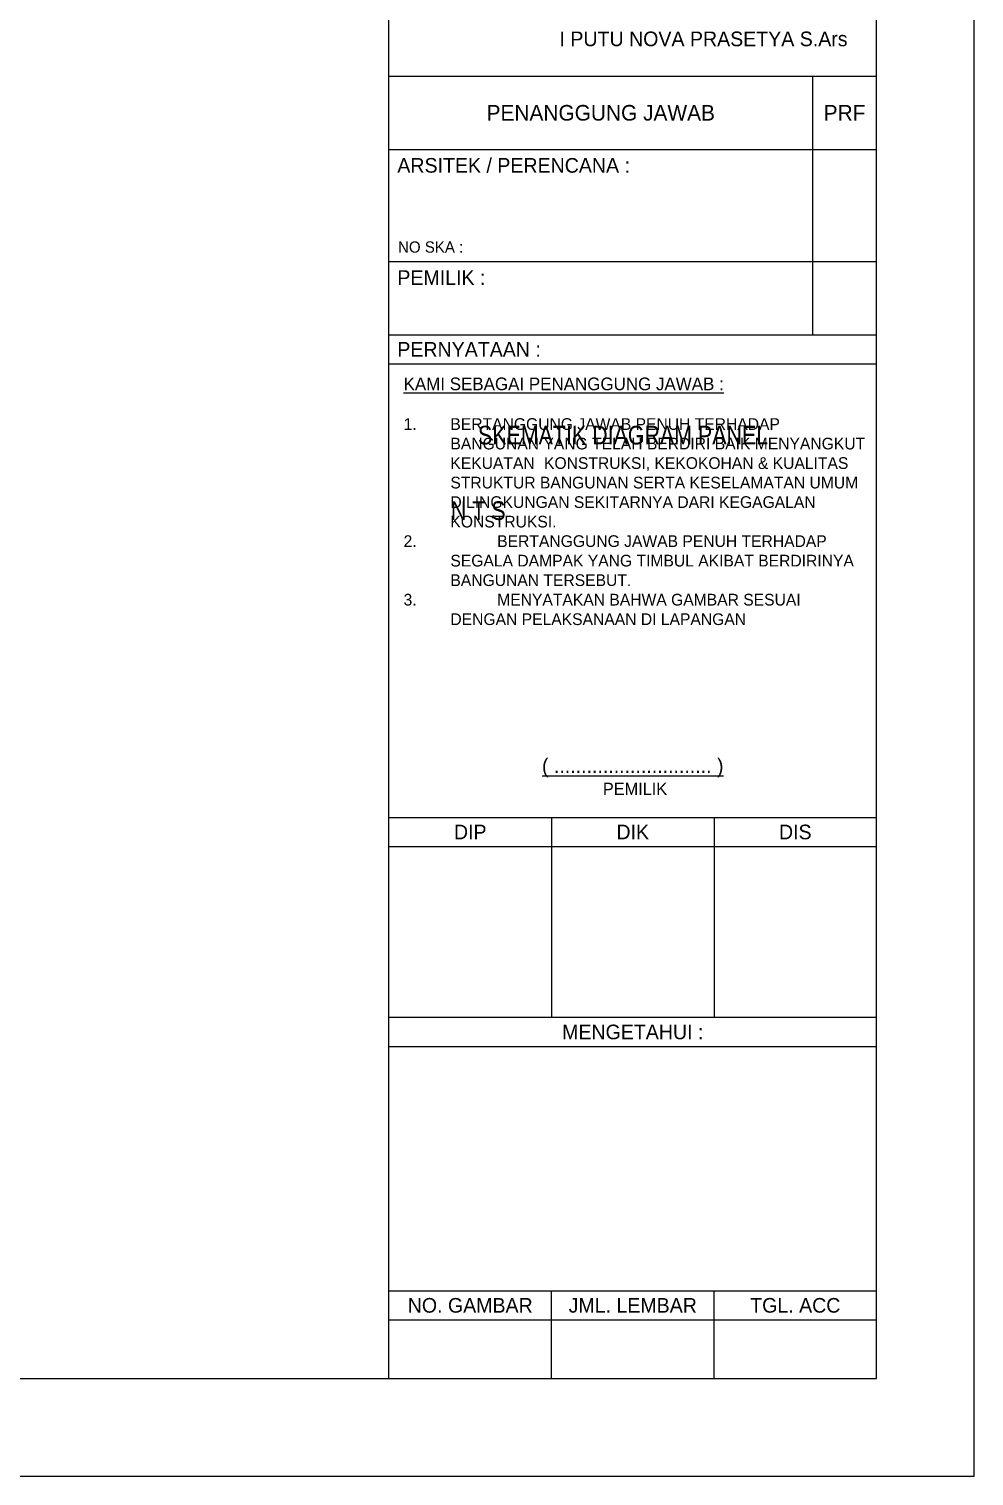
# Model space of a CAD drawing. Header units: inches. Extents: x 31310 to 32350, y 3900 to 5049.
# Drawn here: x 31906.92 to 31936, y 4167.57 to 4212.07 of the extents above; entities that cross this region are included whole.
import ezdxf
from ezdxf.enums import TextEntityAlignment as Align

# ---------------------------------------------------------------- set-up
doc = ezdxf.new("R2010")
doc.units = ezdxf.units.IN
doc.header["$MEASUREMENT"] = 0
for name, color, linetype, lineweight in [('A-FURN-EQPM', 177, 'Continuous', 0), ('US 0 Sanitair', 9, 'Continuous', 0), ('US-Elevation', 9, 'Continuous', 5)]:
    doc.layers.add(name, color=color, linetype=linetype, lineweight=lineweight)
doc.layers.add('TEXTKOP', color=7, linetype='Continuous')
doc.styles.add('1 100', font='GOTHIC.TTF')
doc.styles.add('1 200', font='GOTHIC.TTF', dxfattribs={"height": 300})
doc.styles.add('Arial Narrow', font='ARIALN.TTF')

# ---------------------------------------------------------------- blocks, each defined once
blk = doc.blocks.new('erthrhhrthre')
for p, q in [((-103.505, 40.943), (-103.505, 130.043)), ((-121.505, 83.992), (-106.505, 83.992)), ((-121.505, 76.042), (-106.505, 76.042)), ((-121.505, 61.2), (-106.505, 61.2)), ((-121.505, 55.05), (-106.505, 55.05)), ((-121.505, 46.643), (-106.505, 46.643)), ((-229.505, 40.943), (-103.505, 40.943))]:
    blk.add_line(p, q)
at = {"color": 5}
for p, q in [((-121.505, 43.943), (-121.505, 127.043)), ((-106.505, 43.943), (-106.505, 127.043)), ((-225.005, 43.943), (-106.505, 43.943))]:
    blk.add_line(p, q, dxfattribs=at)
at = {"ltscale": 8}
for p, q in [((-108.473, 83.992), (-108.473, 76.042)), ((-121.505, 81.742), (-106.505, 81.742)), ((-121.505, 78.292), (-106.505, 78.292)), ((-121.505, 75.142), (-106.505, 75.142)), ((-116.505, 61.2), (-116.505, 55.05)), ((-111.505, 61.2), (-111.505, 55.05)), ((-121.505, 60.3), (-106.505, 60.3)), ((-121.505, 54.15), (-106.505, 54.15)), ((-121.505, 45.743), (-106.505, 45.743))]:
    blk.add_line(p, q, dxfattribs=at)
at = {"ltscale": 5}
for p, q in [((-116.505, 43.943), (-116.505, 46.643)), ((-111.505, 43.943), (-111.505, 46.643))]:
    blk.add_line(p, q, dxfattribs=at)
at = {"layer": 'A-FURN-EQPM', "color": 0, "linetype": 'ByBlock', "lineweight": -2, "ltscale": 0.25}
blk.add_lwpolyline([(-229.505, 40.943), (-103.505, 40.943), (-103.505, 130.043), (-229.505, 130.043)], close=True, dxfattribs=at)
at = {"layer": 'TEXTKOP', "style": '1 100'}
for s, height, p in [('I PUTU NOVA PRASETYA S.Ars', 0.45, (-116.258, 85.14)), ('ARSITEK / PERENCANA :', 0.45, (-121.247, 81.25)), ('NO SKA :', 0.3462, (-121.225, 78.739)), ('PEMILIK :', 0.45, (-121.247, 77.8)), ('PERNYATAAN :', 0.45, (-121.247, 75.592))]:
    blk.add_text(s, height=height, dxfattribs=at).set_placement(p, align=Align.MIDDLE_LEFT)
for s, height, p in [('PENANGGUNG JAWAB', 0.48, (-114.989, 82.867)), ('PRF', 0.48, (-107.489, 82.867)), ('MENGETAHUI :', 0.45, (-114.005, 54.6)), ('NO. GAMBAR', 0.45, (-119.005, 46.193)), ('JML. LEMBAR', 0.45, (-114.005, 46.193)), ('TGL. ACC', 0.45, (-109.005, 46.193))]:
    blk.add_text(s, height=height, dxfattribs=at).set_placement(p, align=Align.MIDDLE_CENTER)
for s, p in [('DIP', (-119.005, 60.75)), ('DIK', (-114.005, 60.75)), ('DIS', (-109.005, 60.75))]:
    blk.add_text(s, height=0.45, dxfattribs=at).set_placement(p, align=Align.MIDDLE)
at = {"layer": 'TEXTKOP', "ltscale": 5, "style": '1 200'}
for s, insert, char_height, width, attachment_point in [('{\\H1.083x;\\LKAMI SEBAGAI PENANGGUNG JAWAB :\\P\\H0.9234x;\\P\\pxt4;}1. ^IBERTANGGUNG JAWAB PENUH TERHADAP  ^I^IBANGUNAN YANG TELAH BERDIRI BAIK MENYANGKUT ^IKEKUATAN ^IKONSTRUKSI, KEKOKOHAN & KUALITAS ^ISTRUKTUR BANGUNAN SERTA KESELAMATAN UMUM ^IDILINGKUNGAN SEKITARNYA DARI KEGAGALAN ^IKONSTRUKSI.\\P\\pi-4,l4,t8;2.^IBERTANGGUNG JAWAB PENUH TERHADAP SEGALA DAMPAK YANG TIMBUL AKIBAT BERDIRINYA BANGUNAN TERSEBUT.\\P3.^IMENYATAKAN BAHWA GAMBAR SESUAI DENGAN PELAKSANAAN DI LAPANGAN', (-121.055, 74.725), 0.36, 14.2351, 1), ('{\\L( ............................. )\\P\\H0.8333x;\\l PEMILIK}', (-114.005, 63.013), 0.45, 15, 2)]:
    blk.add_mtext(s, dxfattribs=dict(at, insert=insert, char_height=char_height, width=width, attachment_point=attachment_point))

msp = doc.modelspace()

# ---------------------------------------------------------------- block references
at = {"layer": 'US-Elevation', "color": 1}
msp.add_blockref('erthrhhrthre', (32039.505, 4126.629), dxfattribs=at)

# ---------------------------------------------------------------- texts
at = {"layer": 'US 0 Sanitair', "attachment_point": 1, "style": 'Arial Narrow'}
for s, insert, char_height, width in [('SKEMATIK DIAGRAM PANEL ', (31920.739, 4199.871, 0), 0.57476, 10.61622), ('N T S', (31919.906, 4197.549, 0), 0.5748, 18.09144)]:
    msp.add_mtext(s, dxfattribs=dict(at, insert=insert, char_height=char_height, width=width))

doc.saveas('drawing.dxf')
